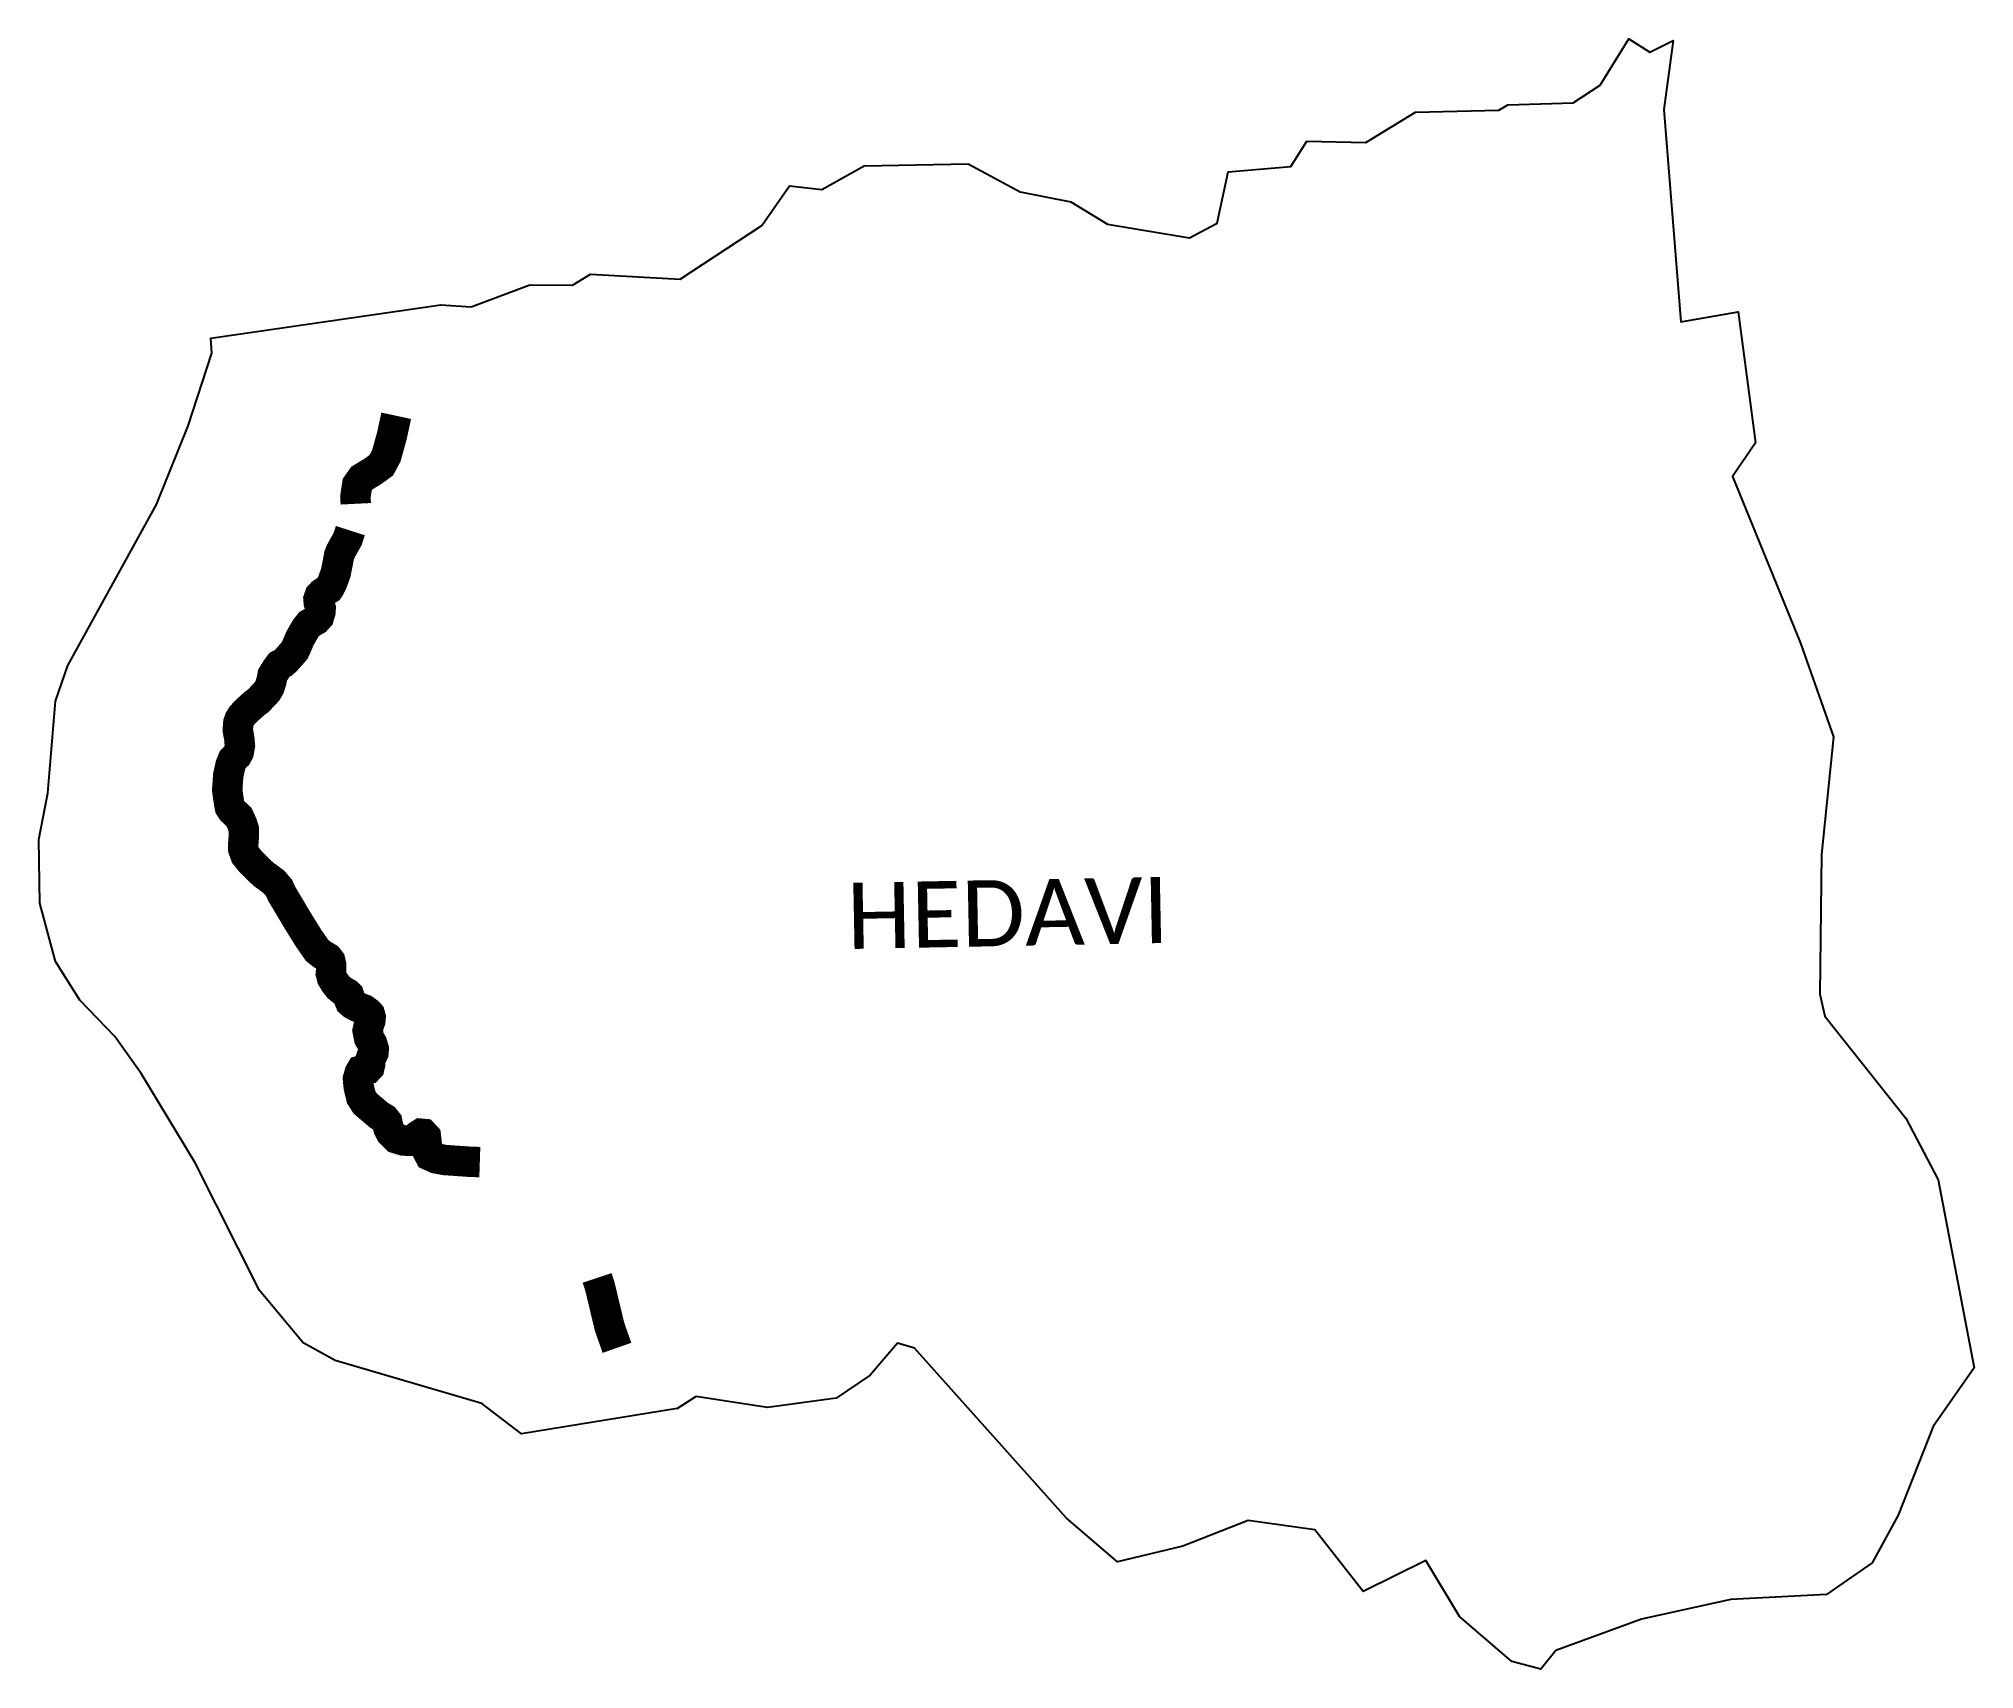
# Model space of a CAD drawing. Header units: metres. Extents: x 309946 to 313129, y 1919170 to 1921850.
import ezdxf

# ---------------------------------------------------------------- set-up
doc = ezdxf.new("R2010")
doc.units = ezdxf.units.M
for name, color, linetype in [('NATURALLY PROTECTED', 3, 'Continuous'), ('village', 3, 'Continuous'), ('VILLAGE NAME', 250, 'Continuous')]:
    doc.layers.add(name, color=color, linetype=linetype)
doc.styles.get("Standard").update_dxf_attribs({"font": 'calibri.ttf'})

msp = doc.modelspace()

# ---------------------------------------------------------------- linework, layer by layer
at = {"layer": 'NATURALLY PROTECTED', "color": 116, "true_color": 0x136734, "const_width": 50, "flags": 128}
for points in [[(310533.9, 1921230.5), (310526.7, 1921197.2), (310517.6, 1921164.5), (310509.4, 1921149.2), (310495.6, 1921139.2), (310477.2, 1921127.9), (310469.8, 1921117.4), (310466.8, 1921097.6), (310467.4, 1921085.8)], [(310458.5, 1921041.7), (310454.1, 1921028), (310442.6, 1921007.4), (310440, 1921000.7), (310437.9, 1920989.3), (310434.5, 1920972.4), (310428.4, 1920955.5), (310424.9, 1920948.6), (310423, 1920945.8), (310415.4, 1920941.2), (310411.7, 1920938.7), (310408.2, 1920935), (310406.1, 1920929), (310406.5, 1920923.4), (310409.7, 1920913.9), (310409.2, 1920907.5), (310406.9, 1920899.9), (310402.1, 1920894.6), (310391, 1920888.4), (310385.3, 1920881.3), (310375.6, 1920864.5), (310373.7, 1920860), (310370.8, 1920853), (310366.9, 1920844.5), (310360.4, 1920837.1), (310353.2, 1920829), (310348, 1920824.1), (310341.9, 1920821), (310336.8, 1920814.1), (310330.5, 1920803.9), (310328.8, 1920794.8), (310325.6, 1920784.4), (310321.4, 1920777.2), (310307.2, 1920762.1), (310299.3, 1920756.1), (310285.9, 1920743.8), (310279.8, 1920736.9), (310276.4, 1920731.5), (310274.2, 1920725.1), (310273.4, 1920713.8), (310275.8, 1920700.2), (310276.9, 1920688.3), (310274.9, 1920677.3), (310271.9, 1920671.8), (310265.2, 1920665.4), (310261.4, 1920656.1), (310257.7, 1920639.3), (310256, 1920615.1), (310257.5, 1920604), (310259.1, 1920593.8), (310260.5, 1920586.7), (310264.3, 1920581.1), (310275.2, 1920571.1), (310280.5, 1920559.5), (310283.1, 1920551.4), (310283.2, 1920537.6), (310282.3, 1920525.5), (310282.5, 1920517.6), (310286, 1920507.9), (310295.3, 1920496.4), (310315.1, 1920477.2), (310332.7, 1920464.2), (310341.3, 1920454.1), (310345.8, 1920444.2), (310354.4, 1920429.8), (310370.1, 1920403.4), (310389.1, 1920372.7), (310403.7, 1920351.6), (310411.9, 1920345), (310421.5, 1920339.3), (310425.3, 1920334.4), (310426.9, 1920327.7), (310427.1, 1920320.3), (310426.4, 1920313.5), (310428.3, 1920306.1), (310433.4, 1920297.8), (310439.2, 1920290.5), (310445.3, 1920285.6), (310450.6, 1920282.5), (310454, 1920280.6), (310455.9, 1920278.7), (310456.9, 1920275.6), (310456.7, 1920270.1), (310458.3, 1920266.3), (310462.7, 1920262.5), (310469.6, 1920258.9), (310481.1, 1920254.4), (310487, 1920250.2), (310490.6, 1920246.4), (310491.9, 1920241.8), (310491.3, 1920235.6), (310488.9, 1920229), (310486.9, 1920219.5), (310489.4, 1920207), (310494.3, 1920198.5), (310497, 1920189.6), (310496.5, 1920183.3), (310493.2, 1920176.5), (310491.3, 1920170.5), (310491, 1920164.5), (310489.8, 1920159.2), (310487.4, 1920156.7), (310481.9, 1920155.6), (310476, 1920153.9), (310473.8, 1920150.2), (310471, 1920140.3), (310472.3, 1920126.7), (310476.3, 1920110.1), (310482.8, 1920099.9), (310494.4, 1920089.9), (310505.7, 1920080.4), (310514.7, 1920075), (310519.2, 1920069.3), (310521.2, 1920058.8), (310524.9, 1920051.6), (310534.2, 1920042.4), (310546.1, 1920038.8), (310558.9, 1920038.4), (310566.5, 1920042.1), (310570.5, 1920047.5), (310574.6, 1920050.1), (310578.8, 1920049.7), (310582.7, 1920045.5), (310583.9, 1920035.7), (310584.5, 1920022.7), (310589, 1920014.2), (310599.5, 1920009.5), (310614.1, 1920006.8), (310656, 1920003.9), (310671.4, 1920003.4)], [(310864.2, 1919813), (310868.8, 1919799.1), (310884.7, 1919732.7), (310896.9, 1919698)]]:
    msp.add_lwpolyline(points, dxfattribs=at)
at = {"layer": 'village', "flags": 128}
msp.add_lwpolyline([(310996, 1919598.2), (311026.5, 1919618.2)], dxfattribs=at)
at = {"layer": 'village', "color": 3, "true_color": 0x00ff00}
for points in [[(310996, 1919598.2, 0), (310740, 1919556.8, 0), (310674.5, 1919606.5, 0), (310433.6, 1919677, 0), (310380.8, 1919706, 0), (310309, 1919792.4, 0), (310203.5, 1920002.2, 0), (310114.4, 1920148.9, 0), (310071.3, 1920209.7, 0), (310013.7, 1920269.4, 0), (309973.7, 1920333.4, 0), (309947.7, 1920429, 0), (309946, 1920533.6, 0), (309961.2, 1920610.1, 0), (309973.8, 1920761.2, 0), (309993.8, 1920819.8, 0), (310139.5, 1921084.7, 0), (310191.9, 1921214.1, 0), (310230.9, 1921333.3, 0), (310228.9, 1921357.9, 0), (310607.4, 1921413, 0), (310656.9, 1921409.6, 0), (310753.4, 1921445.6, 0), (310823.7, 1921445.1, 0), (310853.3, 1921463.4, 0), (311000.8, 1921455.2, 0), (311135, 1921543.3, 0), (311180.5, 1921608.7, 0), (311234, 1921602.4, 0), (311303.4, 1921641.5, 0), (311474.4, 1921644.5, 0), (311559.7, 1921598.5, 0), (311643.1, 1921582.4, 0), (311703.6, 1921545.8, 0), (311838.2, 1921522.8, 0), (311884.1, 1921547.2, 0), (311902, 1921631.7, 0), (312004.8, 1921640.2, 0), (312031.4, 1921682.1, 0), (312128.2, 1921679.6, 0), (312209.9, 1921729.8, 0), (312347.1, 1921732.7, 0), (312361.6, 1921741.8, 0), (312469, 1921745.1, 0), (312513.7, 1921774.2, 0), (312560.9, 1921850.4, 0), (312595.1, 1921828.1, 0), (312633.8, 1921847.3, 0), (312618.1, 1921734.1, 0), (312646.4, 1921385.1, 0), (312740.7, 1921401.6, 0), (312768.9, 1921186, 0), (312731.4, 1921130.9, 0), (312843.3, 1920856.7, 0), (312897.2, 1920702.7, 0), (312877.5, 1920509, 0), (312874.7, 1920279.4, 0), (312882.8, 1920243.1, 0), (313016.4, 1920075.9, 0), (313069.4, 1919974.1, 0), (313128.8, 1919665.3, 0)], [(313128.8, 1919665.3, 0), (313061.3, 1919568.9, 0), (313003.7, 1919423.2, 0), (312960.7, 1919344.5, 0), (312885.6, 1919292.3, 0), (312728.6, 1919284, 0), (312581.6, 1919251.8, 0), (312440.7, 1919200.6, 0), (312416.1, 1919169.5, 0), (312368.5, 1919182.2, 0), (312282.3, 1919256.2, 0), (312226.8, 1919348.4, 0), (312124, 1919297.6, 0), (312044.6, 1919398.8, 0), (311934.6, 1919414.4, 0), (311827.3, 1919372, 0), (311719.8, 1919346.1, 0), (311636.3, 1919417.9, 0), (311386.2, 1919697.5, 0), (311358.1, 1919705.5, 0), (311313, 1919653.3, 0), (311257.4, 1919615.5, 0), (311144.7, 1919600, 0), (311026.5, 1919618.2, 0)]]:
    msp.add_polyline3d(points, dxfattribs=at)

# ---------------------------------------------------------------- texts
at = {"layer": 'VILLAGE NAME', "insert": (311273.9, 1920462.4), "char_height": 108.75, "attachment_point": 1, "rotation": 1.1028}
msp.add_mtext_dynamic_manual_height_columns('HEDAVI', width=1571.314, gutter_width=543.7, heights=[0], dxfattribs=at)

doc.saveas('drawing.dxf')
